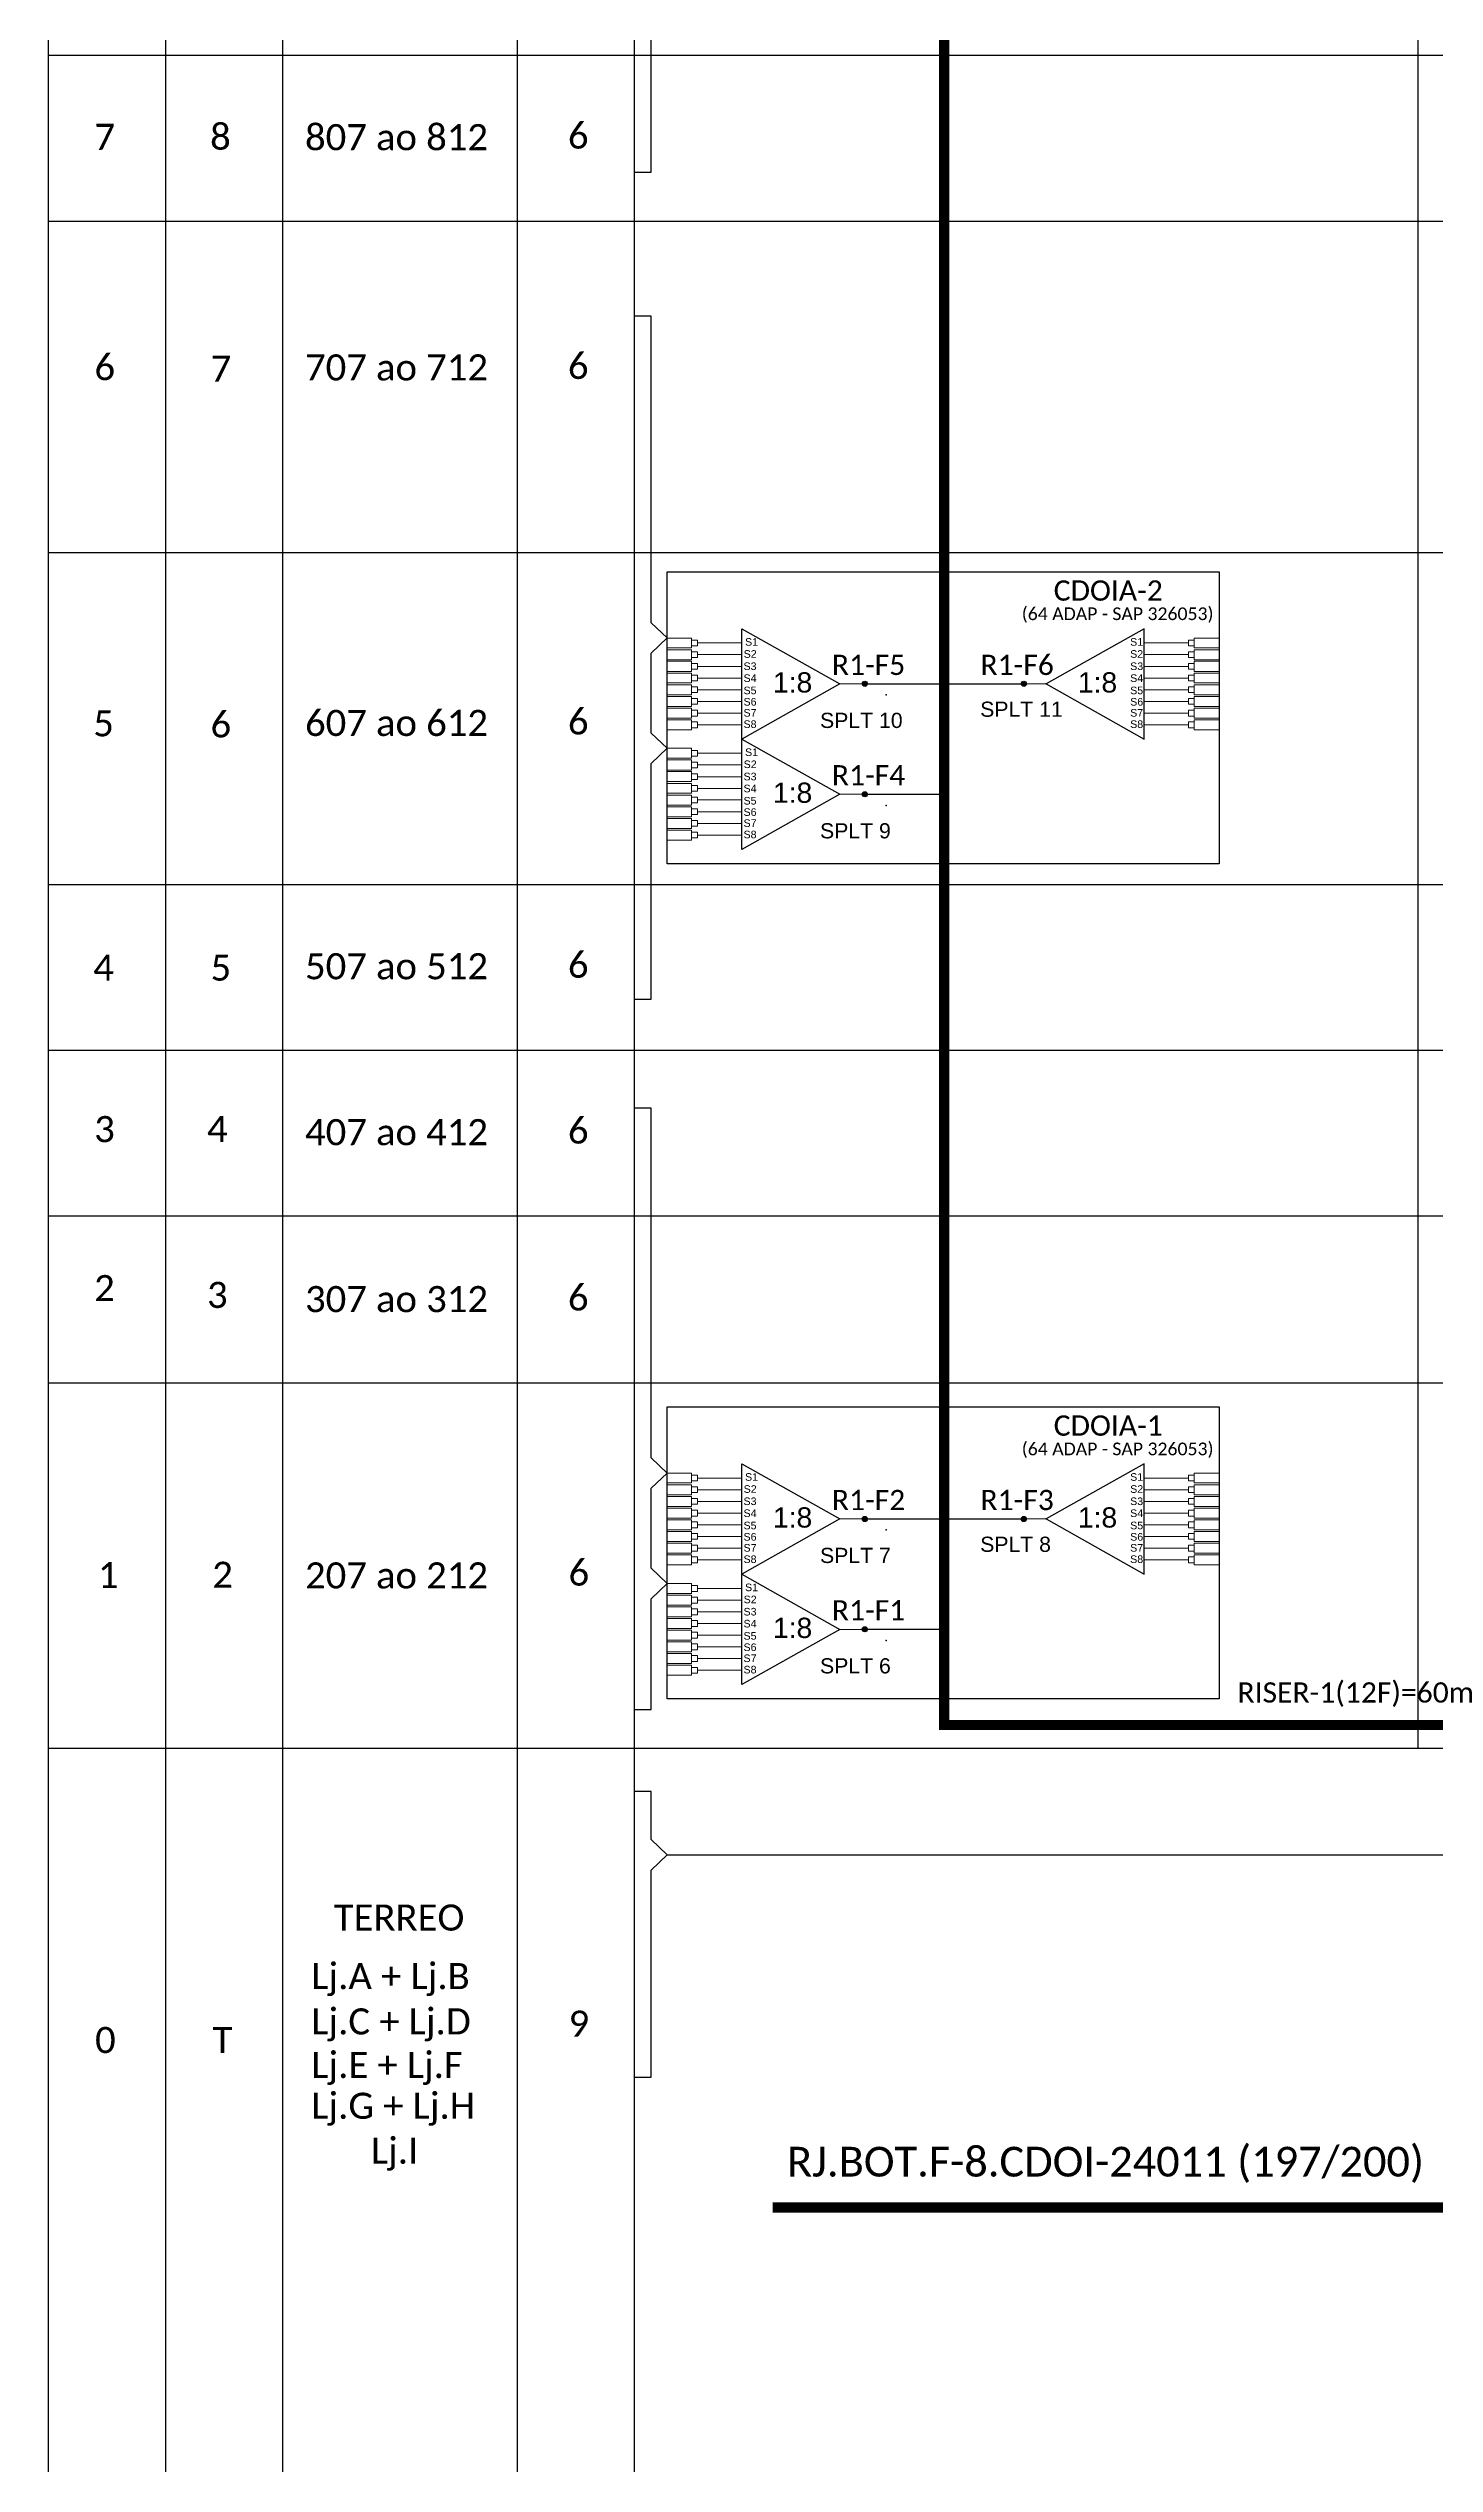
# Model space of a CAD drawing. Extents: x -4 to 1779, y 1 to 598.
# Drawn here: x 221 to 357.9, y 209.7 to 448.1 of the extents above; entities that cross this region are included whole.
import ezdxf
from ezdxf.enums import TextEntityAlignment as Align

# ---------------------------------------------------------------- set-up
doc = ezdxf.new("R2010")
doc.units = 0
doc.styles.add('ARIAL', font='arial.ttf')
doc.styles.add('WMF-Calibri0', font='calibri.ttf')

# ---------------------------------------------------------------- blocks, each defined once
blk = doc.blocks.new('SPLITTER_')
blk.add_point((0, 0))
at = {"style": 'ARIAL', "flags": 4}
blk.add_attdef('SPLT', (0, -3.26), '', height=1.5, dxfattribs=at)
blk = doc.blocks.new('SPLT_1-8_SC-APC_ESQ')
at = {"color": 1}
blk.add_lwpolyline([(7.37, -2.1), (17.04, -7.55), (7.37, -13), (7.37, -2.1)], dxfattribs=at)
at = {"color": 3, "lineweight": 0}
for points in [[(2.41, -3.02), (0, -3.02)], [(2.41, -4), (0, -4)], [(2.41, -4.17), (0, -4.17)], [(2.41, -3.02), (2.41, -4)], [(2.41, -4.17), (2.41, -5.16)], [(2.99, -3.51), (7.37, -3.51)], [(7.37, -4.66), (2.99, -4.66)], [(2.41, -5.16), (0, -5.16)], [(2.41, -5.32), (0, -5.32)], [(2.41, -6.31), (0, -6.31)], [(2.41, -6.48), (0, -6.48)], [(2.41, -5.32), (2.41, -6.31)], [(2.41, -6.48), (2.41, -7.46)], [(7.37, -5.82), (2.99, -5.82)], [(7.37, -6.97), (2.99, -6.97)], [(2.41, -7.46), (0, -7.46)], [(2.41, -7.63), (0, -7.63)], [(2.41, -8.62), (0, -8.62)], [(2.41, -8.78), (0, -8.78)], [(2.41, -7.63), (2.41, -8.62)], [(2.41, -8.78), (2.41, -9.77)], [(7.37, -8.12), (2.99, -8.12)], [(7.37, -9.28), (2.99, -9.28)], [(2.41, -9.77), (0, -9.77)], [(2.41, -9.94), (0, -9.94)], [(2.41, -10.92), (0, -10.92)], [(2.41, -11.09), (0, -11.09)], [(2.41, -9.94), (2.41, -10.92)], [(2.41, -11.09), (2.41, -12.08)], [(7.37, -10.43), (2.99, -10.43)], [(7.37, -11.58), (2.99, -11.58)], [(2.41, -12.08), (0, -12.08)]]:
    blk.add_lwpolyline(points, dxfattribs=at)
for points in [[(2.99, -3.22), (2.41, -3.22), (2.41, -3.8), (2.99, -3.8)], [(2.99, -4.38), (2.41, -4.38), (2.41, -4.95), (2.99, -4.95)], [(2.99, -5.53), (2.41, -5.53), (2.41, -6.1), (2.99, -6.1)], [(2.99, -6.68), (2.41, -6.68), (2.41, -7.26), (2.99, -7.26)], [(2.99, -7.84), (2.41, -7.84), (2.41, -8.41), (2.99, -8.41)], [(2.99, -8.99), (2.41, -8.99), (2.41, -9.56), (2.99, -9.56)], [(2.99, -10.14), (2.41, -10.14), (2.41, -10.72), (2.99, -10.72)], [(2.99, -11.3), (2.41, -11.3), (2.41, -11.87), (2.99, -11.87)]]:
    blk.add_lwpolyline(points, close=True, dxfattribs=at)
at = {"color": 1, "lineweight": 0}
blk.add_lwpolyline([(17.04, -7.55), (19.26, -7.55)], dxfattribs=at)
at = {"color": 1, "style": 'ARIAL'}
for s, height, p in [('S2', 0.75, (7.56, -4.97)), ('S1', 0.75, (7.7, -3.78)), ('S3', 0.75, (7.55, -6.18)), ('S4', 0.75, (7.55, -7.36)), ('1:8', 2, (10.45, -8.4)), ('S5', 0.75, (7.55, -8.57)), ('S6', 0.75, (7.55, -9.69)), ('S7', 0.75, (7.55, -10.78)), ('S8', 0.75, (7.55, -11.9))]:
    blk.add_text(s, height=height, dxfattribs=at).set_placement(p)
blk = doc.blocks.new('SPLT_1-8_SC-APC')
at = {"color": 1}
blk.add_lwpolyline([(-7.37, -2.1), (-17.04, -7.55), (-7.37, -13), (-7.37, -2.1)], dxfattribs=at)
at = {"color": 3, "lineweight": 0}
for points in [[(-2.99, -3.51), (-7.37, -3.51)], [(-7.37, -4.66), (-2.99, -4.66)], [(-2.41, -3.02), (-2.41, -4)], [(-2.41, -3.02), (0, -3.02)], [(-2.41, -4), (0, -4)], [(-2.41, -4.17), (-2.41, -5.16)], [(-2.41, -4.17), (0, -4.17)], [(-7.37, -5.82), (-2.99, -5.82)], [(-7.37, -6.97), (-2.99, -6.97)], [(-2.41, -5.16), (0, -5.16)], [(-2.41, -5.32), (-2.41, -6.31)], [(-2.41, -5.32), (0, -5.32)], [(-2.41, -6.31), (0, -6.31)], [(-2.41, -6.48), (-2.41, -7.46)], [(-2.41, -6.48), (0, -6.48)], [(-7.37, -8.12), (-2.99, -8.12)], [(-7.37, -9.28), (-2.99, -9.28)], [(-2.41, -7.46), (0, -7.46)], [(-2.41, -7.63), (-2.41, -8.62)], [(-2.41, -7.63), (0, -7.63)], [(-2.41, -8.62), (0, -8.62)], [(-2.41, -8.78), (-2.41, -9.77)], [(-2.41, -8.78), (0, -8.78)], [(-7.37, -10.43), (-2.99, -10.43)], [(-7.37, -11.58), (-2.99, -11.58)], [(-2.41, -9.77), (0, -9.77)], [(-2.41, -9.94), (-2.41, -10.92)], [(-2.41, -9.94), (0, -9.94)], [(-2.41, -10.92), (0, -10.92)], [(-2.41, -11.09), (-2.41, -12.08)], [(-2.41, -11.09), (0, -11.09)], [(-2.41, -12.08), (0, -12.08)]]:
    blk.add_lwpolyline(points, dxfattribs=at)
for points in [[(-2.99, -3.22), (-2.41, -3.22), (-2.41, -3.8), (-2.99, -3.8)], [(-2.99, -4.38), (-2.41, -4.38), (-2.41, -4.95), (-2.99, -4.95)], [(-2.99, -5.53), (-2.41, -5.53), (-2.41, -6.1), (-2.99, -6.1)], [(-2.99, -6.68), (-2.41, -6.68), (-2.41, -7.26), (-2.99, -7.26)], [(-2.99, -7.84), (-2.41, -7.84), (-2.41, -8.41), (-2.99, -8.41)], [(-2.99, -8.99), (-2.41, -8.99), (-2.41, -9.56), (-2.99, -9.56)], [(-2.99, -10.14), (-2.41, -10.14), (-2.41, -10.72), (-2.99, -10.72)], [(-2.99, -11.3), (-2.41, -11.3), (-2.41, -11.87), (-2.99, -11.87)]]:
    blk.add_lwpolyline(points, close=True, dxfattribs=at)
at = {"color": 1, "lineweight": 0}
blk.add_lwpolyline([(-17.04, -7.55), (-19.26, -7.55)], dxfattribs=at)
at = {"color": 1, "style": 'ARIAL'}
for s, height, p in [('S1', 0.75, (-8.74, -3.78)), ('S2', 0.75, (-8.74, -4.97)), ('1:8', 2, (-13.91, -8.4)), ('S3', 0.75, (-8.74, -6.18)), ('S4', 0.75, (-8.74, -7.36)), ('S5', 0.75, (-8.74, -8.57)), ('S6', 0.75, (-8.74, -9.69)), ('S7', 0.75, (-8.74, -10.78)), ('S8', 0.75, (-8.74, -11.9))]:
    blk.add_text(s, height=height, dxfattribs=at).set_placement(p)

msp = doc.modelspace()

# ---------------------------------------------------------------- hatches: boundary and pattern name
h = msp.add_hatch(color=3)
h.dxf.hatch_style = 1
edge = h.paths.add_edge_path()
edge.add_arc((301.63, 385.4), 0.256, 0, 360)
h = msp.add_hatch(color=3)
h.dxf.hatch_style = 1
edge = h.paths.add_edge_path()
edge.add_arc((317.34, 385.4), 0.256, 0, 360)
h = msp.add_hatch(color=3)
h.dxf.hatch_style = 1
edge = h.paths.add_edge_path()
edge.add_arc((301.63, 374.5), 0.256, 0, 360)
h = msp.add_hatch(color=3)
h.dxf.hatch_style = 1
edge = h.paths.add_edge_path()
edge.add_arc((301.63, 302.95), 0.256, 0, 360)
h = msp.add_hatch(color=3)
h.dxf.hatch_style = 1
edge = h.paths.add_edge_path()
edge.add_arc((317.34, 302.95), 0.256, 0, 360)
h = msp.add_hatch(color=3)
h.dxf.hatch_style = 1
edge = h.paths.add_edge_path()
edge.add_arc((301.63, 292.06), 0.256, 0, 360)

# ---------------------------------------------------------------- linework, layer by layer
for points in [[(221.02, 529.67), (221.02, 186.34)], [(244.17, 186.34), (244.17, 529.67)], [(278.89, 186.34), (278.89, 529.67)], [(356.24, 529.67), (356.24, 280.33)], [(232.6, 525.55), (232.6, 186.34)], [(267.31, 521.44), (267.31, 186.34)], [(221.02, 447.46), (465.94, 447.46)], [(221.02, 431.09), (673.28, 431.09)], [(221.02, 398.35), (673.28, 398.35)], [(221.02, 365.6), (673.28, 365.6)], [(221.02, 349.23), (673.28, 349.23)], [(221.02, 332.86), (673.28, 332.86)], [(221.02, 316.38), (673.28, 316.38)], [(221.02, 280.33), (673.28, 280.33)]]:
    msp.add_lwpolyline(points)
at = {"color": 3}
for points in [[(278.89, 435.9), (280.54, 435.9), (280.55, 458.25), (282.11, 459.76), (280.55, 461.26), (280.55, 469.15), (282.11, 470.65), (280.55, 472.16), (280.55, 517.04), (278.9, 517.04)], [(278.89, 354.27), (280.54, 354.27), (280.55, 377.52), (282.11, 379.03), (280.55, 380.54), (280.55, 388.42), (282.11, 389.93), (280.55, 391.43), (280.55, 421.68), (278.9, 421.68)], [(278.89, 284.13), (280.54, 284.13), (280.55, 295.08), (282.11, 296.59), (280.55, 298.09), (280.55, 305.98), (282.11, 307.48), (280.55, 308.99), (280.55, 343.5), (278.9, 343.5)], [(278.89, 247.83), (280.54, 247.83), (280.54, 268.29), (282.11, 269.8), (280.54, 271.31), (280.54, 276.05), (278.89, 276.05)], [(282.11, 269.8), (359.28, 269.8)]]:
    msp.add_lwpolyline(points, dxfattribs=at)
at = {"color": 5, "const_width": 1}
for points in [[(397.98, 262.1), (397.98, 282.6), (395.43, 282.6), (395.43, 282.6), (309.47, 282.6), (309.47, 466.12)], [(309.47, 283.3), (309.47, 327.96)]]:
    msp.add_lwpolyline(points, dxfattribs=at)
at = {"color": 1}
for points in [[(282.11, 396.45), (336.6, 396.45), (336.6, 367.63), (282.11, 367.63)], [(282.11, 314.01), (336.6, 314.01), (336.6, 285.19), (282.11, 285.19)]]:
    msp.add_lwpolyline(points, close=True, dxfattribs=at)
at = {"color": 5, "linetype": 'Continuous', "ltscale": 4}
for points in [[(301.63, 385.4), (317.31, 385.4)], [(301.63, 374.5), (309.47, 374.5)], [(301.63, 302.95), (317.31, 302.95)], [(301.63, 292.06), (309.47, 292.06)]]:
    msp.add_lwpolyline(points, dxfattribs=at)
at = {"color": 1, "const_width": 1}
msp.add_lwpolyline([(292.55, 234.98), (363.88, 234.98)], dxfattribs=at)
at = {"color": 3}
for centre in [(301.63, 385.4), (317.34, 385.4), (301.63, 374.5), (301.63, 302.95), (317.34, 302.95), (301.63, 292.06)]:
    msp.add_circle(centre, 0.256, dxfattribs=at)

# ---------------------------------------------------------------- block references
for p in [(282.11, 392.94), (282.11, 382.05), (282.11, 310.5), (282.11, 299.6)]:
    msp.add_blockref('SPLT_1-8_SC-APC_ESQ', p)
for p in [(336.57, 392.94), (336.57, 310.5)]:
    msp.add_blockref('SPLT_1-8_SC-APC', p, dxfattribs=at)
ref = msp.add_blockref('SPLITTER_', (303.74, 384.3), dxfattribs=dict(xscale=-1))
ref.add_attrib('SPLT', 'SPLT 10', (297.21, 381.04), dxfattribs={"height": 1.5, "style": 'ARIAL'})
ref = msp.add_blockref('SPLITTER_', (319.55, 385.41), dxfattribs=dict(xscale=-1))
ref.add_attrib('SPLT', 'SPLT 11', (313.02, 382.14), dxfattribs={"height": 1.5, "style": 'ARIAL'})
ref = msp.add_blockref('SPLITTER_', (303.74, 373.4), dxfattribs=dict(xscale=-1))
ref.add_attrib('SPLT', 'SPLT 9', (297.21, 370.14), dxfattribs={"height": 1.5, "style": 'ARIAL'})
ref = msp.add_blockref('SPLITTER_', (319.55, 302.96), dxfattribs=dict(xscale=-1))
ref.add_attrib('SPLT', 'SPLT 8', (313.02, 299.7), dxfattribs={"height": 1.5, "style": 'ARIAL'})
ref = msp.add_blockref('SPLITTER_', (303.74, 301.86), dxfattribs=dict(xscale=-1))
ref.add_attrib('SPLT', 'SPLT 7', (297.21, 298.6), dxfattribs={"height": 1.5, "style": 'ARIAL'})
ref = msp.add_blockref('SPLITTER_', (303.74, 290.96), dxfattribs=dict(xscale=-1))
ref.add_attrib('SPLT', 'SPLT 6', (297.21, 287.7), dxfattribs={"height": 1.5, "style": 'ARIAL'})

# ---------------------------------------------------------------- texts
at = {"color": 7, "linetype": 'Continuous', "style": 'WMF-Calibri0'}
for s, height, p in [('807 ao 812', 2.575, (246.37, 438.08)), ('707 ao 712', 2.575, (246.37, 415.35)), ('607 ao 612', 2.575, (246.37, 380.25)), ('507 ao 512', 2.575, (246.37, 356.23)), ('407 ao 412', 2.575, (246.37, 339.85)), ('307 ao 312', 2.575, (246.37, 323.37)), ('207 ao 212', 2.575, (246.37, 296.09)), ('TERREO', 2.575, (249.21, 262.31)), ('Lj.A + Lj.B', 2.5748, (246.99, 256.53)), ('Lj.C + Lj.D', 2.5748, (246.99, 252.06)), ('Lj.E + Lj.F', 2.5748, (246.99, 247.76)), ('Lj.G + Lj.H', 2.5748, (246.99, 243.73)), ('Lj.I', 2.575, (252.88, 239.29))]:
    msp.add_text(s, height=height, dxfattribs=at).set_placement(p)
at = {"color": 1, "style": 'WMF-Calibri0'}
for s, height, p in [('CDOIA-2', 2, (320.28, 393.61)), ('CDOIA-1', 2, (320.28, 311.17)), ('RJ.BOT.F-8.CDOI-24011 (197/200)', 2.935, (293.95, 238.03))]:
    msp.add_text(s, height=height, dxfattribs=at).set_placement(p)
for p in [(326.59, 391.69), (326.59, 309.24)]:
    msp.add_text('(64 ADAP - SAP 326053)', height=1.25, dxfattribs=at).set_placement(p, align=Align.CENTER)
at = {"color": 5, "style": 'WMF-Calibri0'}
for s, p in [('R1-F5', (298.38, 386.27)), ('R1-F6', (313.05, 386.27)), ('R1-F4', (298.38, 375.37)), ('R1-F2', (298.38, 303.82)), ('R1-F3', (313.05, 303.82)), ('R1-F1', (298.38, 292.93)), ('RISER-1(12F)=60m', (338.42, 284.82))]:
    msp.add_text(s, height=2, dxfattribs=at).set_placement(p)
at = {"color": 7, "linetype": 'Continuous', "style": 'WMF-Calibri0', "flags": 4}
for tag, p in [('7', (226.6, 439.4)), ('8', (238.02, 439.42)), ('6', (273.34, 439.53)), ('6', (226.6, 416.67)), ('7', (238.06, 416.5)), ('6', (273.34, 416.79)), ('5', (226.48, 381.5)), ('6', (238.06, 381.4)), ('6', (273.34, 381.69)), ('4', (226.48, 357.38)), ('5', (238.06, 357.38)), ('6', (273.34, 357.67)), ('3', (226.57, 341.44)), ('4', (237.71, 341.44)), ('6', (273.34, 341.3)), ('2', (226.57, 325.74)), ('3', (237.71, 325.07)), ('6', (273.34, 324.82)), ('1', (226.94, 297.42)), ('2', (238.23, 297.44)), ('6', (273.4, 297.66)), ('0', (226.66, 251.51)), ('T', (238.23, 251.51)), ('9', (273.4, 253.12))]:
    msp.add_attdef(tag, text='XX', height=2.575, dxfattribs=at).set_placement(p, align=Align.MIDDLE_CENTER)

doc.saveas('drawing.dxf')
